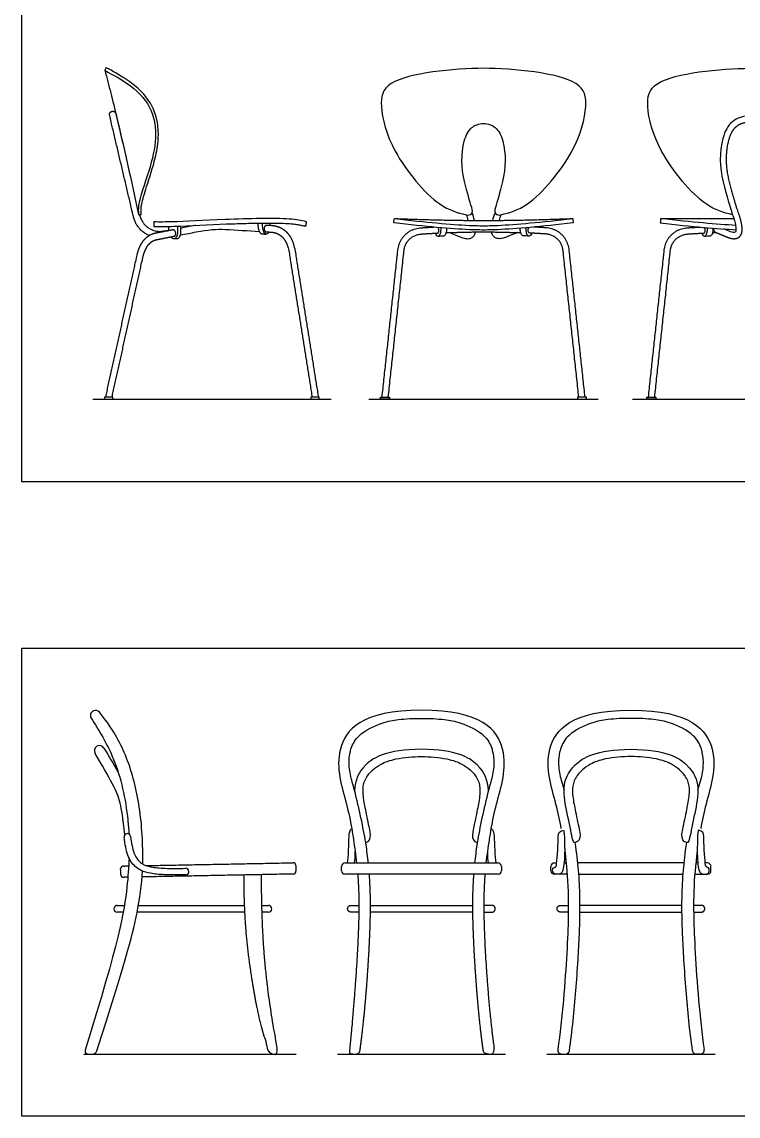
# Model space of a CAD drawing. Header units: millimetres. Extents: x 0 to 12.5, y -0.3 to 20.
# Drawn here: x 7.175 to 8.933, y 0.113 to 2.801 of the extents above; entities that cross this region are included whole.
import ezdxf

# ---------------------------------------------------------------- set-up
doc = ezdxf.new("R2010")
doc.units = ezdxf.units.MM
for name, color, linetype, true_color in [('AG-DIAGRAM', 7, 'Continuous', 0xfecc66), ('AG-FURNITURE', 7, 'Continuous', 0x66ccff), ('X-VPRT', 6, 'Continuous', 0xff00ff)]:
    doc.layers.add(name, color=color, linetype=linetype, true_color=true_color)

msp = doc.modelspace()

# ---------------------------------------------------------------- linework, layer by layer
at = {"layer": 'AG-DIAGRAM'}
for points in [[(7.3488, 1.8738), (7.9339, 1.8738)], [(8.0265, 1.8738), (8.5897, 1.8738)], [(8.6735, 1.8738), (9.2508, 1.8738)], [(7.327, 0.2657), (7.8477, 0.2657)], [(7.9493, 0.2657), (8.3621, 0.2657)], [(8.4637, 0.2657), (8.8764, 0.2657)]]:
    msp.add_lwpolyline(points, dxfattribs=at)
at = {"layer": 'AG-FURNITURE'}
for p, q in [((8.5059, 0.735), (8.5108, 0.735)), ((8.8342, 0.735), (8.8293, 0.735)), ((7.4086, 0.6309), (7.4263, 0.6309)), ((7.4608, 0.6309), (7.7206, 0.6309)), ((7.7639, 0.6309), (7.78, 0.6309)), ((7.4234, 0.6143), (7.4086, 0.6143)), ((7.7214, 0.6143), (7.4577, 0.6143)), ((7.78, 0.6143), (7.7643, 0.6143))]:
    msp.add_line(p, q, dxfattribs=at)
for points in [[(8.7432, 2.3177), (8.9018, 2.3177), (8.9226, 2.3177)], [(7.9734, 0.735), (7.9916, 0.735)], [(7.9965, 0.735), (8.0252, 0.735)], [(8.2862, 0.735), (8.3149, 0.735)], [(8.3199, 0.735), (8.338, 0.735)], [(8.8005, 0.735), (8.6701, 0.735), (8.5396, 0.735)], [(8.0277, 0.7072), (7.9991, 0.7072)], [(8.3123, 0.7072), (8.2837, 0.7072)], [(8.5421, 0.7072), (8.6701, 0.7072), (8.798, 0.7072)]]:
    msp.add_lwpolyline(points, dxfattribs=at)
for points in [[(7.3778, 1.8738), (7.3983, 1.8738), (7.3983, 1.8787), (7.3778, 1.8787)], [(7.8844, 1.8738), (7.9049, 1.8738), (7.9049, 1.8787), (7.8844, 1.8787)], [(8.0553, 1.8738), (8.0553, 1.879), (8.0773, 1.879), (8.0773, 1.8738)], [(8.5609, 1.8738), (8.5609, 1.879), (8.5389, 1.879), (8.5389, 1.8738)], [(8.7094, 1.8738), (8.7094, 1.879), (8.7313, 1.879), (8.7313, 1.8738)]]:
    msp.add_lwpolyline(points, close=True, dxfattribs=at)
for centre, radius, start, end in [((7.3546, 1.0973), 0.0119, 118.2355, 212.1893), ((7.3557, 1.0979), 0.0119, 39.0486, 118.2355), ((7.3651, 1.0107), 0.0127, 31.2062, 211.2062), ((7.4337, 0.7991), 0.008, 6.5647, 186.5647), ((7.424, 0.7205), 0.00695, 91.1019, 181.1019), ((7.8404, 0.7285), 0.00695, 1.1019, 91.1019), ((7.9678, 0.7263), 0.00862, 90, 180), ((8.3436, 0.7263), 0.00862, 0, 90), ((8.4822, 0.7263), 0.00862, 90, 180), ((8.8579, 0.7263), 0.00862, 0, 90), ((7.4243, 0.7067), 0.00695, 181.1019, 271.1019), ((7.5768, 0.714), 0.008, 271.6999, 91.6999), ((7.8406, 0.7147), 0.00695, 271.1019, 1.1019), ((7.9678, 0.7159), 0.00862, 180, 270), ((8.3436, 0.7159), 0.00862, 270, 0), ((8.4822, 0.7159), 0.00862, 180, 270), ((8.8579, 0.7159), 0.00862, 270, 0), ((7.4086, 0.6226), 0.00826, 90, 270), ((7.78, 0.6226), 0.00826, 270, 90), ((7.3475, 0.2776), 0.0119, 270, 342.2247), ((8.4999, 0.2753), 0.00958, 171.787, 270), ((8.5094, 0.2753), 0.00958, 270, 351.7945), ((8.8307, 0.2753), 0.00958, 188.2055, 270), ((8.8402, 0.2753), 0.00958, 270, 8.213)]:
    msp.add_arc(centre, radius, start, end, dxfattribs=at)
for points, degree, knots in [([(7.461, 2.3275), (7.4607, 2.335), (7.458, 2.3512), (7.4885, 2.437), (7.5074, 2.5137), (7.4973, 2.5871), (7.4489, 2.6443), (7.3837, 2.6781), (7.3801, 2.6808), (7.3783, 2.6818), (7.3796, 2.6841), (7.3807, 2.6861), (7.3818, 2.6881), (7.3827, 2.6876), (7.386, 2.6857), (7.3987, 2.6788), (7.4169, 2.6684), (7.4445, 2.6503), (7.4721, 2.6272), (7.4929, 2.5985), (7.5033, 2.5722), (7.5094, 2.5459), (7.5107, 2.5102), (7.5012, 2.4574), (7.4857, 2.4115), (7.4739, 2.3735), (7.4686, 2.3548), (7.4667, 2.34), (7.4676, 2.3317), (7.4678, 2.3278), (7.4655, 2.3277), (7.4632, 2.3276), (7.461, 2.3275)], 3, [0, 0, 0, 0, 0.271214, 0.806788, 1.330992, 1.804876, 2.311075, 2.781741, 2.925445, 2.925445, 2.925445, 2.947632, 2.947632, 2.947632, 2.958049, 2.972581, 3.08936, 3.165024, 3.296922, 3.442593, 3.509183, 3.574806, 3.707615, 3.85812, 4.100857, 4.183766, 4.249873, 4.292172, 4.330627, 4.330627, 4.330627, 4.352813, 4.352813, 4.352813, 4.352813]), ([(7.3783, 2.6818), (7.3885, 2.6428), (7.4085, 2.5646), (7.4446, 2.4068), (7.461, 2.3275)], 3, [0, 0, 0, 0, 0.630271, 1.522742, 1.522742, 1.522742, 1.522742]), ([(8.3507, 2.3267), (8.3451, 2.3253), (8.3408, 2.3262), (8.3351, 2.3323), (8.3348, 2.3374), (8.3372, 2.3445), (8.3422, 2.3602), (8.348, 2.3815), (8.3546, 2.4083), (8.3632, 2.4429), (8.3635, 2.4761), (8.3553, 2.5077), (8.3514, 2.5231), (8.3451, 2.5338), (8.3367, 2.5408), (8.3293, 2.547), (8.32, 2.5506), (8.3081, 2.5513), (8.2962, 2.5506), (8.2869, 2.547), (8.2795, 2.5408), (8.2711, 2.5338), (8.2648, 2.5231), (8.2609, 2.5077), (8.2527, 2.4761), (8.253, 2.4429), (8.2616, 2.4083), (8.2683, 2.3815), (8.274, 2.3602), (8.279, 2.3445), (8.2814, 2.3374), (8.2812, 2.3323), (8.2754, 2.3262), (8.2712, 2.3253), (8.2655, 2.3267), (8.2432, 2.3324), (8.1914, 2.346), (8.0806, 2.4784), (8.0518, 2.5904), (8.0646, 2.6704), (8.2349, 2.6858), (8.3081, 2.6866), (8.3813, 2.6858), (8.5516, 2.6704), (8.5644, 2.5904), (8.5356, 2.4784), (8.4248, 2.346), (8.373, 2.3324), (8.3507, 2.3267)], 3, [0.506112, 0.506112, 0.506112, 0.506112, 0.556163, 0.556163, 0.606214, 0.606214, 0.606214, 0.739994, 0.739994, 0.739994, 0.917659, 0.917659, 0.917659, 1.006492, 1.006492, 1.006492, 1.085837, 1.085837, 1.085837, 1.165182, 1.165182, 1.165182, 1.254015, 1.254015, 1.254015, 1.43168, 1.43168, 1.43168, 1.56546, 1.56546, 1.56546, 1.615512, 1.615512, 1.665563, 1.665563, 1.665563, 2.130531, 2.885014, 3.510039, 3.974888, 4.842208, 4.842208, 4.842208, 5.709527, 6.174376, 6.799402, 7.553884, 8.018852, 8.018852, 8.018852, 8.018852]), ([(8.9196, 2.3267), (8.8972, 2.3324), (8.8454, 2.346), (8.7347, 2.4784), (8.7059, 2.5904), (8.7187, 2.6704), (8.889, 2.6858), (8.9622, 2.6866), (9.0353, 2.6858), (9.2056, 2.6704), (9.2184, 2.5904), (9.1896, 2.4784), (9.0789, 2.346), (9.0271, 2.3324), (9.0047, 2.3267)], 3, [0.032917, 0.032917, 0.032917, 0.032917, 0.497886, 1.252368, 1.877393, 2.342243, 3.209562, 3.209562, 3.209562, 4.076881, 4.541731, 5.166756, 5.921238, 6.386207, 6.386207, 6.386207, 6.386207]), ([(9.0264, 2.2919), (9.0195, 2.2891), (9.014, 2.2868), (9.0099, 2.2852), (9.0077, 2.2843), (9.0039, 2.283), (8.9998, 2.2833), (8.9983, 2.2838), (8.9981, 2.2839), (8.9972, 2.2851), (8.9968, 2.2878), (8.9964, 2.2929), (8.9974, 2.3012), (9.0003, 2.3137), (9.0035, 2.3233), (9.0054, 2.3287), (9.0114, 2.3452), (9.0188, 2.3715), (9.0278, 2.4076), (9.0371, 2.4447), (9.0373, 2.4803), (9.0285, 2.5145), (9.024, 2.532), (9.0163, 2.546), (9.0049, 2.5554), (8.9936, 2.5649), (8.9789, 2.5696), (8.9622, 2.5696), (8.9454, 2.5696), (8.9307, 2.5649), (8.9194, 2.5554), (8.908, 2.546), (8.9003, 2.532), (8.8958, 2.5145), (8.887, 2.4803), (8.8873, 2.4447), (8.8965, 2.4076), (8.9055, 2.3715), (8.9129, 2.3452), (8.9189, 2.3287), (8.9208, 2.3233), (8.924, 2.3137), (8.927, 2.3012), (8.9279, 2.2929), (8.9276, 2.2878), (8.9271, 2.2851), (8.9262, 2.2839), (8.926, 2.2838), (8.9245, 2.2833), (8.9204, 2.283), (8.9166, 2.2843), (8.9144, 2.2852), (8.9103, 2.2868), (8.9049, 2.2891), (8.8979, 2.2919)], 3, [0.06789, 0.06789, 0.06789, 0.06789, 0.177666, 0.177666, 0.177666, 0.201136, 0.216941, 0.216941, 0.216941, 0.219228, 0.231423, 0.24302, 0.269587, 0.313175, 0.369362, 0.369362, 0.369362, 0.547028, 0.547028, 0.547028, 0.724693, 0.724693, 0.724693, 0.813526, 0.813526, 0.813526, 0.902359, 0.902359, 0.902359, 0.991192, 0.991192, 0.991192, 1.080025, 1.080025, 1.080025, 1.25769, 1.25769, 1.25769, 1.435356, 1.435356, 1.435356, 1.491543, 1.535131, 1.561698, 1.573295, 1.58549, 1.587776, 1.587776, 1.587776, 1.603582, 1.627052, 1.627052, 1.627052, 1.736828, 1.736828, 1.736828, 1.736828]), ([(7.4986, 2.3091), (7.5137, 2.3091), (7.5466, 2.3086), (7.6729, 2.3161), (7.8296, 2.3196), (7.8595, 2.3125), (7.8737, 2.3099), (7.873, 2.3063), (7.8724, 2.3026), (7.8717, 2.299), (7.8684, 2.2996), (7.8618, 2.3009), (7.8515, 2.3028), (7.841, 2.3043), (7.8237, 2.3059), (7.8038, 2.3065), (7.7812, 2.3066), (7.7543, 2.3065), (7.7196, 2.3056), (7.6477, 2.3035), (7.5822, 2.2993), (7.5227, 2.2978), (7.5066, 2.298), (7.4985, 2.2981), (7.4985, 2.3017), (7.4986, 2.3054), (7.4986, 2.3091)], 3, [0, 0, 0, 0, 0.385284, 1.038458, 1.756246, 2.133606, 2.133606, 2.133606, 2.169938, 2.169938, 2.169938, 2.203121, 2.236305, 2.272228, 2.308152, 2.406767, 2.468683, 2.530599, 2.670764, 2.810929, 3.237905, 3.317205, 3.396505, 3.396505, 3.396505, 3.432837, 3.432837, 3.432837, 3.432837]), ([(8.3273, 2.2897), (8.3324, 2.2899), (8.3375, 2.29), (8.3426, 2.2902), (8.3879, 2.2923), (8.4496, 2.2979), (8.5283, 2.3071), (8.5279, 2.3106), (8.5275, 2.3141), (8.5271, 2.3177), (8.4494, 2.3086), (8.3882, 2.303), (8.3435, 2.3009), (8.3383, 2.3007), (8.3332, 2.3005), (8.328, 2.3003), (8.3209, 2.3001), (8.3142, 2.3), (8.3081, 2.3), (8.302, 2.3), (8.2953, 2.3001), (8.2882, 2.3003), (8.283, 2.3005), (8.2779, 2.3007), (8.2727, 2.3009), (8.228, 2.303), (8.1668, 2.3086), (8.0891, 2.3177), (8.0887, 2.3141), (8.0883, 2.3106), (8.0879, 2.3071), (8.1666, 2.2979), (8.2283, 2.2923), (8.2736, 2.2902), (8.2787, 2.29), (8.2838, 2.2899), (8.2889, 2.2897), (8.2957, 2.2895), (8.3021, 2.2894), (8.3081, 2.2894), (8.3141, 2.2894), (8.3205, 2.2895), (8.3273, 2.2897)], 3, [-1.324335, -1.324335, -1.324335, -1.324335, -1.274346, -1.274346, -1.274346, -0.712104, -0.712104, -0.712104, -0.677308, -0.677308, -0.677308, -0.144312, -0.144312, -0.144312, -0.093484, -0.093484, -0.093484, 0, 0, 0, 0.093484, 0.093484, 0.093484, 0.144312, 0.144312, 0.144312, 0.677308, 0.677308, 0.677308, 0.712104, 0.712104, 0.712104, 1.274346, 1.274346, 1.274346, 1.324335, 1.324335, 1.324335, 1.417445, 1.417445, 1.417445, 1.510555, 1.510555, 1.510555, 1.510555]), ([(8.0891, 2.3177), (8.2094, 2.3129), (8.3081, 2.3129), (8.4068, 2.3129), (8.5271, 2.3177)], 2, [0, 0, 0, 0.718795, 0.718795, 1.437589, 1.437589, 1.437589]), ([(8.9268, 2.3009), (8.8821, 2.303), (8.8209, 2.3086), (8.7432, 2.3177), (8.7427, 2.3141), (8.7423, 2.3106), (8.7419, 2.3071), (8.8206, 2.2979), (8.8824, 2.2923), (8.9277, 2.2902)], 3, [1.639531, 1.639531, 1.639531, 1.639531, 2.172527, 2.172527, 2.172527, 2.207323, 2.207323, 2.207323, 2.769565, 2.769565, 2.769565, 2.769565]), ([(7.5403, 2.2726), (7.5405, 2.2723), (7.5427, 2.2696), (7.5481, 2.2673), (7.556, 2.2717), (7.558, 2.2844), (7.5573, 2.2936), (7.5568, 2.2988)], 3, [0.4135897, 0.4135897, 0.4135897, 0.4135897, 0.4304707, 0.5857489, 0.7425065, 0.9423421, 1.149843, 1.149843, 1.149843, 1.149843]), ([(7.5478, 2.2685), (7.5503, 2.2685), (7.5527, 2.2685), (7.5552, 2.2685), (7.5553, 2.2685), (7.5578, 2.2686), (7.5634, 2.2717), (7.5654, 2.2845), (7.5647, 2.2937), (7.5641, 2.299)], 3, [0, 0, 0, 0, 0.0248895, 0.0248895, 0.0248895, 0.0300039, 0.188123, 0.3896942, 0.6026493, 0.6026493, 0.6026493, 0.6026493]), ([(7.564, 2.2772), (7.5769, 2.2797), (7.5898, 2.2822), (7.6028, 2.2847), (7.6303, 2.2901), (7.6542, 2.2921), (7.6743, 2.2909), (7.702, 2.2893), (7.7297, 2.2876), (7.7575, 2.286)], 3, [1.5591468, 1.5591468, 1.5591468, 1.5591468, 1.6721738, 1.6721738, 1.6721738, 1.9098718, 1.9098718, 1.9098718, 2.2017767, 2.2017767, 2.2017767, 2.2017767]), ([(7.6015, 2.3007), (7.6009, 2.3006), (7.6003, 2.3005), (7.5997, 2.3004), (7.588, 2.2981), (7.5763, 2.2958), (7.5646, 2.2935)], 3, [5.9967253, 5.9967253, 5.9967253, 5.9967253, 6.0016303, 6.0016303, 6.0016303, 6.1038309, 6.1038309, 6.1038309, 6.1038309]), ([(7.7536, 2.3064), (7.7546, 2.2935), (7.7581, 2.2839), (7.7626, 2.28), (7.7663, 2.2798), (7.7701, 2.2796), (7.7746, 2.2794)], 2, [0, 0, 0, 0.0312511, 0.0625023, 0.0937534, 0.0937534, 0.1234381, 0.1234381, 0.1234381]), ([(7.7809, 2.2846), (7.7808, 2.2843), (7.7794, 2.2813), (7.7753, 2.2782), (7.7687, 2.2815), (7.7661, 2.2921), (7.7655, 2.2994), (7.7653, 2.3065)], 3, [0.4127425, 0.4127425, 0.4127425, 0.4127425, 0.4304707, 0.5857489, 0.7425065, 0.9423421, 1.0716333, 1.0716333, 1.0716333, 1.0716333]), ([(8.19, 2.2817), (8.1901, 2.2798), (8.1912, 2.2759), (8.1977, 2.2731), (8.2021, 2.2798), (8.2039, 2.2878), (8.2037, 2.2926), (8.2037, 2.2951)], 3, [0, 0, 0, 0, 0.1367532, 0.2684221, 0.4126244, 0.5803013, 0.7343325, 0.7343325, 0.7343325, 0.7343325]), ([(8.1965, 2.2744), (8.2012, 2.2747), (8.2059, 2.275), (8.2107, 2.2752), (8.211, 2.2752), (8.2132, 2.2756), (8.2165, 2.2806), (8.2181, 2.2879), (8.2181, 2.2921), (8.2181, 2.2938)], 3, [0, 0, 0, 0, 0.0466137, 0.0466137, 0.0466137, 0.0675636, 0.211766, 0.3794428, 0.4906118, 0.4906118, 0.4906118, 0.4906118]), ([(8.2168, 2.2829), (8.2209, 2.2831), (8.225, 2.2832), (8.2526, 2.284), (8.2884, 2.2847), (8.2983, 2.2848), (8.3081, 2.2848), (8.3179, 2.2848), (8.3278, 2.2847), (8.3637, 2.284), (8.3912, 2.2832), (8.3953, 2.2831), (8.3994, 2.2829)], 2, [1.6552068, 1.6552068, 1.6552068, 1.6822413, 1.6822413, 1.8903325, 1.8903325, 1.9551108, 1.9551108, 2.0198891, 2.0198891, 2.2279802, 2.2279802, 2.2550148, 2.2550148, 2.2550148]), ([(8.225, 2.2832), (8.2384, 2.2777), (8.2483, 2.2737), (8.2546, 2.2711), (8.2583, 2.2696), (8.2656, 2.2677), (8.2786, 2.2683), (8.2864, 2.2764), (8.2881, 2.2828), (8.2884, 2.2847)], 3, [0.0847725, 0.0847725, 0.0847725, 0.0847725, 0.2559967, 0.2559967, 0.2559967, 0.294931, 0.3314119, 0.3777399, 0.3969261, 0.3969261, 0.3969261, 0.3969261]), ([(8.3912, 2.2832), (8.3778, 2.2777), (8.3679, 2.2737), (8.3616, 2.2711), (8.3579, 2.2696), (8.3506, 2.2677), (8.3376, 2.2683), (8.3298, 2.2764), (8.3281, 2.2828), (8.3278, 2.2847)], 3, [0.0847725, 0.0847725, 0.0847725, 0.0847725, 0.2559967, 0.2559967, 0.2559967, 0.294931, 0.3314119, 0.3777399, 0.3969261, 0.3969261, 0.3969261, 0.3969261]), ([(8.4197, 2.2744), (8.415, 2.2747), (8.4103, 2.275), (8.4055, 2.2752), (8.4053, 2.2752), (8.4031, 2.2756), (8.3997, 2.2806), (8.3981, 2.2879), (8.3981, 2.2921), (8.3981, 2.2938)], 3, [0, 0, 0, 0, 0.0466137, 0.0466137, 0.0466137, 0.0675636, 0.211766, 0.3794428, 0.4906118, 0.4906118, 0.4906118, 0.4906118]), ([(8.4262, 2.2817), (8.4261, 2.2798), (8.425, 2.2759), (8.4185, 2.2731), (8.4141, 2.2798), (8.4123, 2.2878), (8.4125, 2.2926), (8.4125, 2.2951)], 3, [0, 0, 0, 0, 0.1367532, 0.2684221, 0.4126244, 0.5803013, 0.7343325, 0.7343325, 0.7343325, 0.7343325]), ([(8.8441, 2.2817), (8.8442, 2.2798), (8.8453, 2.2759), (8.8517, 2.2731), (8.8561, 2.2798), (8.858, 2.2878), (8.8577, 2.2926), (8.8578, 2.2951)], 3, [0, 0, 0, 0, 0.1367532, 0.2684221, 0.4126244, 0.5803013, 0.7343325, 0.7343325, 0.7343325, 0.7343325]), ([(8.8505, 2.2744), (8.8553, 2.2747), (8.86, 2.275), (8.8647, 2.2752), (8.865, 2.2752), (8.8672, 2.2756), (8.8705, 2.2806), (8.8722, 2.2879), (8.8721, 2.2921), (8.8721, 2.2938)], 3, [0, 0, 0, 0, 0.0466137, 0.0466137, 0.0466137, 0.0675636, 0.211766, 0.3794428, 0.4906118, 0.4906118, 0.4906118, 0.4906118]), ([(7.4713, 0.7326), (7.4715, 0.739), (7.472, 0.7902), (7.464, 0.8932), (7.4309, 1.0065), (7.3937, 1.07), (7.365, 1.1054)], 3, [1.189148, 1.189148, 1.189148, 1.189148, 1.273546, 1.856428, 2.43931, 2.983548, 2.983548, 2.983548, 2.983548]), ([(8.1557, 1.1103), (8.008, 1.1103), (7.9288, 1.0126), (7.9682, 0.8999), (7.981, 0.8388), (7.9844, 0.8199), (7.9873, 0.8012), (7.9901, 0.7825), (7.993, 0.7639), (7.993, 0.7638), (7.9943, 0.7538), (7.9955, 0.7442), (7.9965, 0.735)], 3, [-0.080813, -0.080813, -0.080813, -0.080813, 0.415015, 0.910843, 1.152207, 1.152207, 1.152207, 1.338016, 1.338016, 1.338016, 1.339586, 1.484303, 1.484303, 1.484303, 1.484303]), ([(8.3149, 0.735), (8.3159, 0.7442), (8.3171, 0.7538), (8.3184, 0.7638), (8.3184, 0.7639), (8.3213, 0.7825), (8.3242, 0.8012), (8.327, 0.8199), (8.3304, 0.8388), (8.3432, 0.8999), (8.3826, 1.0126), (8.3034, 1.1103), (8.1557, 1.1103)], 3, [-1.64593, -1.64593, -1.64593, -1.64593, -1.501213, -1.499643, -1.499643, -1.499643, -1.313834, -1.313834, -1.313834, -1.072469, -0.576641, -0.080813, -0.080813, -0.080813, -0.080813]), ([(8.4988, 0.8199), (8.4953, 0.8388), (8.4825, 0.8999), (8.4431, 1.0126), (8.5223, 1.1103), (8.6701, 1.1103)], 3, [-1.233021, -1.233021, -1.233021, -1.233021, -0.991656, -0.495828, 0, 0, 0, 0]), ([(8.6701, 1.1103), (8.8178, 1.1103), (8.897, 1.0126), (8.8576, 0.8999), (8.8448, 0.8388), (8.8414, 0.8199)], 3, [0, 0, 0, 0, 0.495828, 0.991656, 1.233021, 1.233021, 1.233021, 1.233021]), ([(7.3445, 1.0909), (7.3628, 1.0619), (7.4074, 0.9917), (7.4319, 0.8807), (7.4367, 0.8177), (7.4373, 0.8062)], 3, [-2.784822, -2.784822, -2.784822, -2.784822, -2.148877, -1.432584, -1.273812, -1.273812, -1.273812, -1.273812]), ([(8.0252, 0.735), (8.0236, 0.7499), (8.0215, 0.7666), (8.0192, 0.7832), (8.0189, 0.7849), (8.0125, 0.8227), (8.0034, 0.866), (7.9877, 0.927), (7.9797, 0.9523), (7.9769, 0.9827), (7.9797, 1.0042), (7.9837, 1.0189), (7.9901, 1.0332), (8.0099, 1.0577), (8.058, 1.0807), (8.1022, 1.0886), (8.1363, 1.0901), (8.1557, 1.0901)], 3, [4.45136, 4.45136, 4.45136, 4.45136, 4.599586, 4.616421, 4.616421, 4.616421, 5.052414, 5.052414, 5.173423, 5.29286, 5.350861, 5.385253, 5.44268, 5.504354, 5.687405, 5.831754, 6.022587, 6.022587, 6.022587, 6.022587]), ([(8.1557, 1.0901), (8.1751, 1.0901), (8.2092, 1.0886), (8.2534, 1.0807), (8.3015, 1.0577), (8.3213, 1.0332), (8.3277, 1.0189), (8.3317, 1.0042), (8.3345, 0.9827), (8.3317, 0.9523), (8.3237, 0.927), (8.3081, 0.866), (8.2989, 0.8227), (8.2925, 0.7849), (8.2922, 0.7832), (8.2899, 0.7666), (8.2878, 0.7499), (8.2862, 0.735)], 3, [-6.184214, -6.184214, -6.184214, -6.184214, -5.99338, -5.849031, -5.66598, -5.604306, -5.546879, -5.512488, -5.454486, -5.33505, -5.214041, -5.214041, -4.778048, -4.778048, -4.778048, -4.761213, -4.612987, -4.612987, -4.612987, -4.612987]), ([(8.6701, 1.0901), (8.6507, 1.0901), (8.6166, 1.0886), (8.5724, 1.0807), (8.5242, 1.0577), (8.5045, 1.0332), (8.4981, 1.0189), (8.4941, 1.0042), (8.4912, 0.9827), (8.494, 0.9523), (8.5021, 0.927), (8.5057, 0.9148)], 3, [6.1842138, 6.1842138, 6.1842138, 6.1842138, 6.3750473, 6.5193963, 6.7024473, 6.7641215, 6.8215486, 6.8559399, 6.9139416, 7.0333779, 7.1543867, 7.1543867, 7.1543867, 7.1543867]), ([(8.8344, 0.9148), (8.8381, 0.927), (8.8461, 0.9523), (8.8489, 0.9827), (8.846, 1.0042), (8.8421, 1.0189), (8.8356, 1.0332), (8.8159, 1.0577), (8.7678, 1.0807), (8.7235, 1.0886), (8.6894, 1.0901), (8.6701, 1.0901)], 3, [5.214041, 5.214041, 5.214041, 5.214041, 5.3350498, 5.4544861, 5.5124878, 5.5468791, 5.6043062, 5.6659804, 5.8490314, 5.9933803, 6.1842138, 6.1842138, 6.1842138, 6.1842138]), ([(7.376, 1.0172), (7.3877, 0.9978), (7.3997, 0.9774), (7.4112, 0.9567), (7.4116, 0.9558)], 3, [-0.745699, -0.745699, -0.745699, -0.745699, -0.5221898, -0.5125989, -0.5125989, -0.5125989, -0.5125989]), ([(8.0298, 0.811), (8.0264, 0.8276), (8.0231, 0.8442), (8.0197, 0.8608), (8.017, 0.8734), (8.0133, 0.8914), (8.0118, 0.9125), (8.0129, 0.9253), (8.016, 0.9375), (8.0241, 0.9513), (8.0372, 0.9657), (8.054, 0.9771), (8.0736, 0.9856), (8.1065, 0.9943), (8.1347, 0.996), (8.1557, 0.9963)], 3, [1.3675993, 1.3675993, 1.3675993, 1.3675993, 1.5341, 1.5341, 1.5341, 1.6615869, 1.7141544, 1.742456, 1.7874065, 1.8367269, 1.8991862, 1.9780592, 2.0324866, 2.1035249, 2.3098709, 2.3098709, 2.3098709, 2.3098709]), ([(8.1557, 0.9963), (8.1767, 0.996), (8.2049, 0.9943), (8.2378, 0.9856), (8.2574, 0.9771), (8.2742, 0.9657), (8.2873, 0.9513), (8.2954, 0.9375), (8.2985, 0.9253), (8.2996, 0.9125), (8.2981, 0.8914), (8.2944, 0.8734), (8.2918, 0.8608), (8.2883, 0.8442), (8.285, 0.8276), (8.2816, 0.811)], 3, [2.3098709, 2.3098709, 2.3098709, 2.3098709, 2.516217, 2.5872552, 2.6416826, 2.7205556, 2.7830149, 2.8323353, 2.8772859, 2.9055875, 2.958155, 3.0856419, 3.0856419, 3.0856419, 3.2521425, 3.2521425, 3.2521425, 3.2521425]), ([(8.6701, 0.9963), (8.6491, 0.996), (8.6208, 0.9943), (8.588, 0.9856), (8.5683, 0.9771), (8.5516, 0.9657), (8.5384, 0.9513), (8.5303, 0.9375), (8.5272, 0.9253), (8.5261, 0.9125), (8.5276, 0.8914), (8.5314, 0.8734), (8.534, 0.8608), (8.5374, 0.8442), (8.5408, 0.8276), (8.5442, 0.811)], 3, [2.3098709, 2.3098709, 2.3098709, 2.3098709, 2.516217, 2.5872552, 2.6416826, 2.7205556, 2.7830149, 2.8323353, 2.8772859, 2.9055875, 2.958155, 3.0856419, 3.0856419, 3.0856419, 3.2521425, 3.2521425, 3.2521425, 3.2521425]), ([(8.7959, 0.811), (8.7994, 0.8276), (8.8027, 0.8442), (8.8061, 0.8608), (8.8087, 0.8734), (8.8125, 0.8914), (8.814, 0.9125), (8.8129, 0.9253), (8.8098, 0.9375), (8.8017, 0.9513), (8.7885, 0.9657), (8.7718, 0.9771), (8.7522, 0.9856), (8.7193, 0.9943), (8.691, 0.996), (8.6701, 0.9963)], 3, [1.3675993, 1.3675993, 1.3675993, 1.3675993, 1.5341, 1.5341, 1.5341, 1.6615869, 1.7141544, 1.742456, 1.7874065, 1.8367269, 1.8991862, 1.9780592, 2.0324866, 2.1035249, 2.3098709, 2.3098709, 2.3098709, 2.3098709]), ([(7.9844, 0.8199), (7.9786, 0.8134), (7.9769, 0.8039), (7.9763, 0.7678), (7.9743, 0.7422), (7.9734, 0.735)], 3, [0.9921074, 0.9921074, 0.9921074, 0.9921074, 1.0567735, 1.1214395, 1.182677, 1.182677, 1.182677, 1.182677]), ([(8.327, 0.8199), (8.3328, 0.8134), (8.3345, 0.8039), (8.3351, 0.7678), (8.3371, 0.7422), (8.338, 0.735)], 3, [0.9921074, 0.9921074, 0.9921074, 0.9921074, 1.0567735, 1.1214395, 1.182677, 1.182677, 1.182677, 1.182677]), ([(7.577, 0.706), (7.5675, 0.7057), (7.5501, 0.7054), (7.5263, 0.7058), (7.5069, 0.7071), (7.4875, 0.7097), (7.4689, 0.7147), (7.4527, 0.7255), (7.4417, 0.7387), (7.4339, 0.7548), (7.4287, 0.7751), (7.4267, 0.7899), (7.4257, 0.7982)], 3, [-0.6790307, -0.6790307, -0.6790307, -0.6790307, -0.5853406, -0.5081231, -0.4450289, -0.393635, -0.3156317, -0.2574284, -0.2044802, -0.1476894, -0.0816153, 0, 0, 0, 0]), ([(7.4416, 0.8), (7.4425, 0.7922), (7.4444, 0.7786), (7.4489, 0.7608), (7.455, 0.7476), (7.4621, 0.7394), (7.4686, 0.734), (7.4749, 0.7304), (7.4832, 0.7274), (7.4942, 0.7249), (7.5087, 0.723), (7.5271, 0.7218), (7.5502, 0.7214), (7.5672, 0.7217), (7.5765, 0.722)], 3, [0, 0, 0, 0, 0.0770684, 0.1351487, 0.1799076, 0.219912, 0.2404745, 0.2631772, 0.291004, 0.3270996, 0.3741094, 0.4340619, 0.5090647, 0.6011705, 0.6011705, 0.6011705, 0.6011705]), ([(8.5189, 0.2739), (8.526, 0.323), (8.5332, 0.3974), (8.5401, 0.4929), (8.544, 0.5694), (8.5458, 0.6428), (8.5421, 0.7163), (8.5369, 0.759), (8.5333, 0.7849)], 3, [3.096992, 3.096992, 3.096992, 3.096992, 3.589464, 3.840362, 4.048761, 4.350967, 4.570588, 4.779059, 4.779059, 4.779059, 4.779059]), ([(8.8212, 0.2739), (8.8141, 0.323), (8.8069, 0.3974), (8.8001, 0.4929), (8.7962, 0.5694), (8.7943, 0.6428), (8.798, 0.7163), (8.8032, 0.759), (8.8068, 0.7849)], 3, [3.096992, 3.096992, 3.096992, 3.096992, 3.589464, 3.840362, 4.048761, 4.350967, 4.570588, 4.779059, 4.779059, 4.779059, 4.779059]), ([(7.9916, 0.735), (7.9923, 0.7422), (7.9929, 0.7525), (7.993, 0.7624), (7.993, 0.7639)], 3, [0.70857061, 0.70857061, 0.70857061, 0.70857061, 0.75443081, 0.76270243, 0.76270243, 0.76270243, 0.76270243]), ([(8.3199, 0.735), (8.3191, 0.7422), (8.3185, 0.7525), (8.3184, 0.7624), (8.3184, 0.7639)], 3, [0.70857061, 0.70857061, 0.70857061, 0.70857061, 0.75443081, 0.76270243, 0.76270243, 0.76270243, 0.76270243]), ([(8.5073, 0.7639), (8.5118, 0.7296), (8.5174, 0.6732), (8.5158, 0.5412), (8.5016, 0.3537), (8.4904, 0.2767)], 3, [1.485914, 1.485914, 1.485914, 1.485914, 1.982274, 2.478633, 2.952264, 2.952264, 2.952264, 2.952264]), ([(8.8328, 0.7639), (8.8283, 0.7296), (8.8227, 0.6732), (8.8243, 0.5412), (8.8386, 0.3537), (8.8497, 0.2767)], 3, [1.485914, 1.485914, 1.485914, 1.485914, 1.982274, 2.478633, 2.952264, 2.952264, 2.952264, 2.952264]), ([(7.4377, 0.7472), (7.437, 0.7248), (7.4309, 0.6447), (7.4135, 0.543), (7.33, 0.2752)], 3, [-1.008529, -1.008529, -1.008529, -1.008529, -0.716292, -0.008276, -0.008276, -0.008276, -0.008276]), ([(7.3588, 0.274), (7.4267, 0.4858), (7.4593, 0.6041), (7.469, 0.6827), (7.4707, 0.7152)], 3, [0.1152173, 0.1152173, 0.1152173, 0.1152173, 0.6906641, 1.1135988, 1.1135988, 1.1135988, 1.1135988])]:
    msp.add_open_spline(points, degree=degree, knots=knots, dxfattribs=at)
for points, weights, degree, knots in [([(7.4873, 2.2756), (7.4564, 2.2888), (7.4487, 2.3214), (7.4193, 2.4464), (7.3899, 2.5713), (7.388, 2.5791), (7.3958, 2.5809), (7.4035, 2.5827), (7.4053, 2.575), (7.414, 2.5382), (7.4227, 2.5014)], [1, 0.892604455087, 1, 1, 1, 0.707106781186, 1, 0.707106781186, 1, 1, 1], 2, [1.702379, 1.702379, 1.702379, 1.851139, 1.851139, 2.537821, 2.537821, 2.578727, 2.578727, 2.619633, 2.619633, 2.821893, 2.821893, 2.821893]), ([(8.8734, 2.2937), (8.8717, 2.2896), (8.8735, 2.2856), (8.8776, 2.2839), (8.8917, 2.278), (8.9021, 2.2738), (8.9087, 2.2711), (8.9123, 2.2696), (8.9196, 2.2677), (8.9327, 2.2683), (8.9425, 2.2786), (8.9434, 2.2948), (8.9403, 2.3131), (8.9359, 2.3264), (8.9332, 2.3338), (8.9274, 2.3499), (8.9201, 2.3757), (8.9112, 2.4113), (8.9026, 2.4459), (8.9024, 2.479), (8.9105, 2.5107), (8.9145, 2.5261), (8.9208, 2.5368), (8.9291, 2.5438), (8.9375, 2.5508), (8.9481, 2.5544), (8.9622, 2.5544), (8.9762, 2.5544), (8.9869, 2.5508), (8.9952, 2.5438), (9.0035, 2.5368), (9.0098, 2.5261), (9.0138, 2.5107), (9.0219, 2.479), (9.0217, 2.4459), (9.0131, 2.4113), (9.0042, 2.3757), (8.9969, 2.3499), (8.9911, 2.3338), (8.9884, 2.3264), (8.984, 2.3131), (8.9809, 2.2948), (8.9818, 2.2786), (8.9916, 2.2683), (9.0047, 2.2677), (9.012, 2.2696), (9.0157, 2.2711), (9.0222, 2.2738), (9.0326, 2.278), (9.0468, 2.2839), (9.0509, 2.2856), (9.0526, 2.2896), (9.0509, 2.2937)], [1, 0.80640860189, 0.80640860189, 1, 1, 1, 1, 1, 1, 1, 1, 1, 1, 1, 1, 1, 1, 1, 1, 1, 1, 1, 1, 1, 1, 1, 1, 1, 1, 1, 1, 1, 1, 1, 1, 1, 1, 1, 1, 1, 1, 1, 1, 1, 1, 1, 1, 1, 1, 1, 0.80640860189, 0.80640860189, 1], 3, [0.039343, 0.039343, 0.039343, 0.039343, 0.078331, 0.078331, 0.078331, 0.255997, 0.255997, 0.255997, 0.294931, 0.331412, 0.37774, 0.424971, 0.484912, 0.562328, 0.562328, 0.562328, 0.739994, 0.739994, 0.739994, 0.917659, 0.917659, 0.917659, 1.006492, 1.006492, 1.006492, 1.095325, 1.095325, 1.095325, 1.184158, 1.184158, 1.184158, 1.272991, 1.272991, 1.272991, 1.450656, 1.450656, 1.450656, 1.628322, 1.628322, 1.628322, 1.705738, 1.765679, 1.81291, 1.859238, 1.895719, 1.934653, 1.934653, 1.934653, 2.112319, 2.112319, 2.112319, 2.151308, 2.151308, 2.151308, 2.151308]), ([(7.4636, 2.3277), (7.4639, 2.3264), (7.4642, 2.3251), (7.4747, 2.2803), (7.5203, 2.2866), (7.5276, 2.2876), (7.5349, 2.2886)], [1, 1, 1, 0.739658082228, 1, 1, 1], 2, [3.2992056, 3.2992056, 3.2992056, 3.3063144, 3.3063144, 3.5411196, 3.5411196, 3.6863467, 3.6863467, 3.6863467]), ([(7.3959, 1.8787), (7.4211, 1.9927), (7.4462, 2.1067), (7.4713, 2.2206), (7.4745, 2.2349), (7.4792, 2.2456), (7.4851, 2.2529), (7.4909, 2.2602), (7.4976, 2.2642), (7.5062, 2.2659), (7.5203, 2.2687), (7.5343, 2.2714), (7.5484, 2.2741), (7.5515, 2.2747), (7.5531, 2.2784), (7.5523, 2.283), (7.5514, 2.2876), (7.5486, 2.2904), (7.5454, 2.2898), (7.5454, 2.2898), (7.5454, 2.2898), (7.5454, 2.2898), (7.5313, 2.287), (7.5172, 2.2843), (7.5032, 2.2816), (7.491, 2.2792), (7.4805, 2.2727), (7.4726, 2.2628), (7.4647, 2.253), (7.4593, 2.24), (7.4558, 2.2241), (7.4304, 2.109), (7.405, 1.9939), (7.3796, 1.8787)], [1, 1, 1, 1, 1, 1, 1, 1, 1, 1, 1, 1, 1, 0.806484613911, 0.807207032573, 1.00216725599, 0.806481927056, 0.806481927056, 1.00216725599, 1.00144214995, 1.00071973078, 0.99999999846, 0.99999999846, 0.99999999846, 0.99999999846, 0.99999999846, 0.99999999846, 0.99999999846, 0.99999999846, 0.99999999846, 0.99999999846, 0.99999999846, 0.99999999846, 0.99999999846], 3, [0.021797, 0.021797, 0.021797, 0.021797, 1.140987, 1.140987, 1.140987, 1.265843, 1.265843, 1.265843, 1.390699, 1.390699, 1.390699, 1.513613, 1.513613, 1.513613, 1.554506, 1.554506, 1.554506, 1.595551, 1.595551, 1.595551, 1.595703, 1.595703, 1.595703, 1.718797, 1.718797, 1.718797, 1.843653, 1.843653, 1.843653, 1.968509, 1.968509, 1.968509, 3.098928, 3.098928, 3.098928, 3.098928]), ([(7.9033, 1.8787), (7.8844, 1.9978), (7.8655, 2.1169), (7.8465, 2.236), (7.8435, 2.2553), (7.8371, 2.2709), (7.8268, 2.282), (7.8164, 2.2931), (7.8022, 2.2993), (7.7857, 2.3002), (7.7821, 2.3005), (7.7785, 2.3007), (7.7752, 2.3009), (7.7751, 2.3009), (7.7751, 2.3009), (7.7751, 2.3009), (7.7719, 2.301), (7.7694, 2.2978), (7.7692, 2.2932), (7.769, 2.2885), (7.7711, 2.2851), (7.7744, 2.285), (7.7777, 2.2848), (7.7812, 2.2846), (7.7847, 2.2843), (7.798, 2.2836), (7.8076, 2.2792), (7.8151, 2.2711), (7.8226, 2.2631), (7.8281, 2.2507), (7.8308, 2.2335), (7.8496, 2.1152), (7.8684, 1.997), (7.8872, 1.8787)], [1, 1, 1, 1, 1, 1, 1, 1, 1, 1, 1, 1, 1, 1.00196437942, 1.00394923143, 1.00595455604, 0.809529710777, 0.809529710777, 1.00595455604, 0.809529710777, 0.809529710777, 1.00595455604, 1.00595455604, 1.00595455604, 1.00595455604, 1.00595455604, 1.00595455604, 1.00595455604, 1.00595455604, 1.00595455604, 1.00595455604, 1.00595455604, 1.00595455604, 1.00595455604], 3, [3.874986, 3.874986, 3.874986, 3.874986, 5.031217, 5.031217, 5.031217, 5.203821, 5.203821, 5.203821, 5.376425, 5.376425, 5.376425, 5.414128, 5.414128, 5.414128, 5.414547, 5.414547, 5.414547, 5.455592, 5.455592, 5.455592, 5.496637, 5.496637, 5.496637, 5.533779, 5.533779, 5.533779, 5.706383, 5.706383, 5.706383, 5.878987, 5.878987, 5.878987, 7.027124, 7.027124, 7.027124, 7.027124]), ([(8.059, 1.879), (8.0784, 2.06), (8.0978, 2.2409), (8.1034, 2.2931), (8.1557, 2.2949), (8.1707, 2.2959), (8.1858, 2.2967)], [1, 1, 1, 0.754948098989, 1, 1, 1], 2, [0.014421, 0.014421, 0.014421, 1.208765, 1.208765, 1.456661, 1.456661, 1.555213, 1.555213, 1.555213]), ([(8.0742, 1.879), (8.0936, 2.0591), (8.1129, 2.2393), (8.1171, 2.2784), (8.1565, 2.2797), (8.1756, 2.281), (8.1948, 2.2819), (8.1989, 2.2829), (8.1986, 2.2897), (8.1984, 2.2935), (8.1963, 2.2957)], [1, 1, 1, 0.754948098989, 1, 1, 1, 0.794630735982, 1.06845642134, 0.884869815109, 0.916683285028], 2, [0.019769, 0.019769, 0.019769, 1.208765, 1.208765, 1.456661, 1.456661, 1.582659, 1.582659, 1.616927, 1.616927, 1.639902, 1.639902, 1.639902]), ([(8.542, 1.879), (8.5226, 2.0591), (8.5033, 2.2393), (8.4991, 2.2784), (8.4598, 2.2797), (8.4406, 2.281), (8.4214, 2.2819), (8.4173, 2.2829), (8.4176, 2.2897), (8.4178, 2.2935), (8.4199, 2.2957)], [1, 1, 1, 0.754948098989, 1, 1, 1, 0.794630735982, 1.06845642134, 0.884869815109, 0.916683285028], 2, [0.019769, 0.019769, 0.019769, 1.208765, 1.208765, 1.456661, 1.456661, 1.582659, 1.582659, 1.616927, 1.616927, 1.639902, 1.639902, 1.639902]), ([(8.5573, 1.879), (8.5378, 2.06), (8.5184, 2.2409), (8.5128, 2.2931), (8.4605, 2.2949), (8.4455, 2.2959), (8.4304, 2.2967)], [1, 1, 1, 0.754948098989, 1, 1, 1], 2, [0.014421, 0.014421, 0.014421, 1.208765, 1.208765, 1.456661, 1.456661, 1.555213, 1.555213, 1.555213]), ([(8.713, 1.879), (8.7324, 2.06), (8.7518, 2.2409), (8.7574, 2.2931), (8.8097, 2.2949), (8.8248, 2.2959), (8.8398, 2.2967)], [1, 1, 1, 0.754948098989, 1, 1, 1], 2, [0.014421, 0.014421, 0.014421, 1.208765, 1.208765, 1.456661, 1.456661, 1.555213, 1.555213, 1.555213]), ([(8.7283, 1.879), (8.7476, 2.0591), (8.7669, 2.2393), (8.7711, 2.2784), (8.8105, 2.2797), (8.8297, 2.281), (8.8488, 2.2819), (8.853, 2.2829), (8.8526, 2.2897), (8.8524, 2.2935), (8.8503, 2.2957)], [1, 1, 1, 0.754948098989, 1, 1, 1, 0.794630735982, 1.06845642134, 0.884869815109, 0.916683285028], 2, [0.019769, 0.019769, 0.019769, 1.208765, 1.208765, 1.456661, 1.456661, 1.582659, 1.582659, 1.616927, 1.616927, 1.639902, 1.639902, 1.639902]), ([(7.7195, 0.7054), (7.719, 0.6657), (7.7223, 0.5612), (7.7424, 0.4185), (7.7624, 0.3233), (7.7835, 0.2657), (7.7876, 0.2657), (7.7918, 0.2657), (7.7959, 0.2657), (7.7982, 0.2657), (7.8002, 0.2667), (7.8032, 0.2745), (7.7684, 0.4513), (7.7633, 0.5747), (7.763, 0.7063)], [1, 1, 1, 1, 1, 1, 1, 1, 1, 0.936131264445, 0.936131264445, 1, 1, 1, 1], 3, [0.066017, 0.066017, 0.066017, 0.066017, 0.644327, 1.345399, 2.095665, 2.095665, 2.095665, 2.136573, 2.136573, 2.136573, 2.179379, 2.179379, 2.179379, 3.584609, 3.584609, 3.584609, 3.584609]), ([(7.9991, 0.7072), (8.0002, 0.6939), (8.0027, 0.6471), (8.0015, 0.5412), (7.9872, 0.3537), (7.9783, 0.269), (7.9802, 0.2669), (7.9827, 0.2657), (7.9951, 0.2657), (8.0001, 0.2657), (8.0039, 0.269), (8.0046, 0.2739), (8.0116, 0.323), (8.0189, 0.3974), (8.0257, 0.4929), (8.0296, 0.5694), (8.0313, 0.6395), (8.0291, 0.6886), (8.0277, 0.7072)], [1, 1, 1, 1, 1, 1, 0.939716984963, 0.939716984963, 1, 0.837256646314, 0.837256646314, 1, 1, 1, 1, 1, 1, 1, 1], 3, [1.628848, 1.628848, 1.628848, 1.628848, 1.835414, 2.331242, 2.831317, 2.831317, 2.831317, 2.889464, 2.889464, 2.889464, 2.934354, 2.934354, 2.934354, 3.421897, 3.670284, 3.876598, 4.175779, 4.360014, 4.360014, 4.360014, 4.360014]), ([(8.2837, 0.7072), (8.2823, 0.6886), (8.2801, 0.6395), (8.2818, 0.5694), (8.2857, 0.4929), (8.2925, 0.3974), (8.2998, 0.323), (8.3068, 0.2739), (8.3076, 0.269), (8.3113, 0.2657), (8.3258, 0.2657), (8.3287, 0.2657), (8.3312, 0.2669), (8.3353, 0.2767), (8.3242, 0.3537), (8.3099, 0.5412), (8.3087, 0.6471), (8.3113, 0.6939), (8.3123, 0.7072)], [1, 1, 1, 1, 1, 1, 1, 1, 0.837256646314, 0.837256646314, 1, 0.939716984963, 0.939716984963, 1, 1, 1, 1, 1, 1], 3, [7.685161, 7.685161, 7.685161, 7.685161, 7.869396, 8.168577, 8.37489, 8.623277, 9.11082, 9.11082, 9.11082, 9.186907, 9.186907, 9.186907, 9.240808, 9.240808, 9.240808, 9.713932, 10.20976, 10.416327, 10.416327, 10.416327, 10.416327]), ([(8.0018, 0.6143), (7.9924, 0.6143), (7.9827, 0.6143), (7.9744, 0.6143), (7.9744, 0.6226), (7.9744, 0.6309), (7.9827, 0.6309), (7.9924, 0.6309), (8.0019, 0.6309)], [1, 1, 1, 0.707106781186, 1, 0.707106781187, 1, 1, 1], 2, [1.6258478, 1.6258478, 1.6258478, 1.6551032, 1.6551032, 1.6976456, 1.6976456, 1.740188, 1.740188, 1.7695899, 1.7695899, 1.7695899]), ([(8.3096, 0.6143), (8.319, 0.6143), (8.3287, 0.6143), (8.337, 0.6143), (8.337, 0.6226), (8.337, 0.6309), (8.3287, 0.6309), (8.319, 0.6309), (8.3095, 0.6309)], [1, 1, 1, 0.707106781186, 1, 0.707106781187, 1, 1, 1], 2, [1.6258478, 1.6258478, 1.6258478, 1.6551032, 1.6551032, 1.6976456, 1.6976456, 1.740188, 1.740188, 1.7695899, 1.7695899, 1.7695899]), ([(8.5162, 0.6143), (8.5067, 0.6143), (8.497, 0.6143), (8.4888, 0.6143), (8.4888, 0.6226), (8.4888, 0.6309), (8.497, 0.6309), (8.5068, 0.6309), (8.5163, 0.6309)], [1, 1, 1, 0.707106781186, 1, 0.707106781187, 1, 1, 1], 2, [1.6258478, 1.6258478, 1.6258478, 1.6551032, 1.6551032, 1.6976456, 1.6976456, 1.740188, 1.740188, 1.7695899, 1.7695899, 1.7695899]), ([(8.8239, 0.6143), (8.8334, 0.6143), (8.8431, 0.6143), (8.8513, 0.6143), (8.8513, 0.6226), (8.8513, 0.6309), (8.8431, 0.6309), (8.8333, 0.6309), (8.8238, 0.6309)], [1, 1, 1, 0.707106781186, 1, 0.707106781187, 1, 1, 1], 2, [1.6258478, 1.6258478, 1.6258478, 1.6551032, 1.6551032, 1.6976456, 1.6976456, 1.740188, 1.740188, 1.7695899, 1.7695899, 1.7695899]), ([(7.33, 0.2752), (7.3293, 0.2729), (7.3297, 0.2706), (7.3311, 0.2687), (7.3325, 0.2668), (7.3346, 0.2657), (7.337, 0.2657)], [1, 0.928248473938, 0.928248473938, 1, 0.928248473938, 0.928248473938, 1], 3, [-0.00827551, -0.00827551, -0.00827551, -0.00827551, 0.01415739, 0.01415739, 0.01415739, 0.0365903, 0.0365903, 0.0365903, 0.0365903])]:
    msp.add_rational_spline(points, weights, degree=degree, knots=knots, dxfattribs=at)
for points, degree in [([(8.2655, 2.3267), (8.2671, 2.3222), (8.2686, 2.3177), (8.2699, 2.3131)], 3), ([(8.2857, 2.313), (8.2841, 2.3193), (8.2821, 2.3256), (8.2799, 2.3318)], 3), ([(8.3305, 2.313), (8.3321, 2.3193), (8.3341, 2.3256), (8.3363, 2.3318)], 3), ([(8.3507, 2.3267), (8.3491, 2.3222), (8.3476, 2.3177), (8.3463, 2.3131)], 3), ([(7.535, 2.2981), (7.5346, 2.2942), (7.5346, 2.2911), (7.535, 2.2878)], 3), ([(7.7833, 2.3066), (7.7833, 2.3025), (7.7834, 2.3015), (7.7834, 2.3004)], 3), ([(8.8709, 2.2829), (8.875, 2.2831), (8.8791, 2.2832)], 2), ([(7.3501, 1.1084), (7.3497, 1.1082), (7.3493, 1.108), (7.3489, 1.1078)], 3), ([(7.4274, 0.804), (7.4229, 0.8466), (7.4169, 0.8852), (7.402, 0.9226), (7.3707, 0.9769), (7.3542, 1.0041)], 3), ([(8.1557, 1.0141), (8.0688, 1.0129), (8.0072, 0.9759), (7.9929, 0.939), (7.9913, 0.9128)], 3), ([(8.3201, 0.9128), (8.3185, 0.939), (8.3042, 0.9759), (8.2426, 1.0129), (8.1557, 1.0141)], 3), ([(8.5391, 0.7879), (8.5298, 0.7819), (8.5279, 0.7855), (8.5134, 0.8584), (8.5001, 0.9205), (8.5215, 0.9759), (8.5832, 1.0129), (8.6701, 1.0141)], 3), ([(8.6701, 1.0141), (8.7569, 1.0129), (8.8186, 0.9759), (8.84, 0.9205), (8.8267, 0.8584), (8.8122, 0.7855), (8.8103, 0.7819), (8.801, 0.7879)], 3), ([(8.0247, 0.7879), (8.0303, 0.7914), (8.0318, 0.8016), (8.0298, 0.811)], 3), ([(8.2816, 0.811), (8.2796, 0.8016), (8.2811, 0.7914), (8.2867, 0.7879)], 3), ([(8.5045, 0.8154), (8.493, 0.8134), (8.4913, 0.8039), (8.4907, 0.7672), (8.4874, 0.7277), (8.485, 0.7249), (8.4789, 0.7233), (8.4771, 0.7182), (8.4789, 0.7096), (8.4852, 0.7074), (8.4966, 0.7073), (8.5024, 0.7128), (8.5057, 0.7288), (8.5078, 0.7598), (8.5066, 0.7881), (8.5068, 0.8041), (8.5053, 0.8125), (8.5045, 0.8154)], 3), ([(8.5442, 0.811), (8.5461, 0.8016), (8.5447, 0.7914), (8.5391, 0.7879)], 3), ([(8.801, 0.7879), (8.7954, 0.7914), (8.794, 0.8016), (8.7959, 0.811)], 3), ([(8.8356, 0.8154), (8.8471, 0.8134), (8.8489, 0.8039), (8.8494, 0.7672), (8.8527, 0.7277), (8.8551, 0.7249), (8.8612, 0.7233), (8.863, 0.7182), (8.8612, 0.7096), (8.855, 0.7074), (8.8435, 0.7073), (8.8377, 0.7128), (8.8344, 0.7288), (8.8323, 0.7598), (8.8335, 0.7881), (8.8333, 0.8041), (8.8349, 0.8125), (8.8356, 0.8154)], 3), ([(8.0189, 0.7849), (8.0204, 0.7853), (8.0223, 0.7864), (8.0247, 0.7879)], 3), ([(8.2867, 0.7879), (8.2891, 0.7864), (8.291, 0.7853), (8.2925, 0.7849)], 3), ([(7.4239, 0.7275), (7.4304, 0.7276), (7.4368, 0.7277)], 2), ([(7.4803, 0.7286), (7.6603, 0.732), (7.8402, 0.7355)], 2), ([(7.8473, 0.7287), (7.8475, 0.7218), (7.8476, 0.7148)], 2), ([(7.9592, 0.7159), (7.9592, 0.7211), (7.9592, 0.7263)], 2), ([(7.9678, 0.735), (7.9706, 0.735), (7.9734, 0.735)], 2), ([(7.9916, 0.735), (7.994, 0.735), (7.9965, 0.735)], 2), ([(8.0252, 0.735), (8.0905, 0.735), (8.1557, 0.735)], 2), ([(8.1557, 0.735), (8.2209, 0.735), (8.2862, 0.735)], 2), ([(8.3149, 0.735), (8.3174, 0.735), (8.3199, 0.735)], 2), ([(8.338, 0.735), (8.3408, 0.735), (8.3436, 0.735)], 2), ([(8.3522, 0.7263), (8.3522, 0.7211), (8.3522, 0.7159)], 2), ([(8.4736, 0.7159), (8.4736, 0.7211), (8.4736, 0.7263)], 2), ([(8.4822, 0.735), (8.485, 0.735), (8.4877, 0.735)], 2), ([(8.8579, 0.735), (8.8552, 0.735), (8.8524, 0.735)], 2), ([(8.8665, 0.7159), (8.8665, 0.7211), (8.8665, 0.7263)], 2), ([(7.4174, 0.7066), (7.4172, 0.7135), (7.4171, 0.7204)], 2), ([(7.4348, 0.6999), (7.4296, 0.6998), (7.4244, 0.6997)], 2), ([(7.8408, 0.7078), (7.6553, 0.7042), (7.4698, 0.7006)], 2), ([(7.9991, 0.7072), (7.9835, 0.7072), (7.9678, 0.7072)], 2), ([(8.1557, 0.7072), (8.0917, 0.7072), (8.0277, 0.7072)], 2), ([(8.2837, 0.7072), (8.2197, 0.7072), (8.1557, 0.7072)], 2), ([(8.3436, 0.7072), (8.3279, 0.7072), (8.3123, 0.7072)], 2), ([(8.5135, 0.7072), (8.4978, 0.7072), (8.4822, 0.7072)], 2), ([(8.8267, 0.7072), (8.8423, 0.7072), (8.8579, 0.7072)], 2), ([(8.0305, 0.6309), (8.0996, 0.6309), (8.1557, 0.6309)], 2), ([(8.1557, 0.6309), (8.2118, 0.6309), (8.2809, 0.6309)], 2), ([(8.6701, 0.6309), (8.6139, 0.6309), (8.5449, 0.6309)], 2), ([(8.7953, 0.6309), (8.7262, 0.6309), (8.6701, 0.6309)], 2), ([(8.1557, 0.6143), (8.0996, 0.6143), (8.0304, 0.6143)], 2), ([(8.281, 0.6143), (8.2119, 0.6143), (8.1557, 0.6143)], 2), ([(8.5448, 0.6143), (8.6139, 0.6143), (8.6701, 0.6143)], 2), ([(8.6701, 0.6143), (8.7262, 0.6143), (8.7954, 0.6143)], 2), ([(7.337, 0.2657), (7.3405, 0.2657), (7.344, 0.2657), (7.3475, 0.2657)], 3), ([(8.4999, 0.2657), (8.5031, 0.2657), (8.5063, 0.2657), (8.5094, 0.2657)], 3), ([(8.8402, 0.2657), (8.837, 0.2657), (8.8338, 0.2657), (8.8307, 0.2657)], 3)]:
    msp.add_open_spline(points, degree=degree, dxfattribs=at)
at = {"layer": 'X-VPRT'}
for points in [[(7.1746, 2.8898), (10.0702, 2.8898), (10.0702, 1.6706), (7.1746, 1.6706)], [(7.1746, 1.2627), (9.5432, 1.2627), (9.5432, 0.1133), (7.1746, 0.1133)]]:
    msp.add_lwpolyline(points, close=True, dxfattribs=at)

doc.saveas('drawing.dxf')
